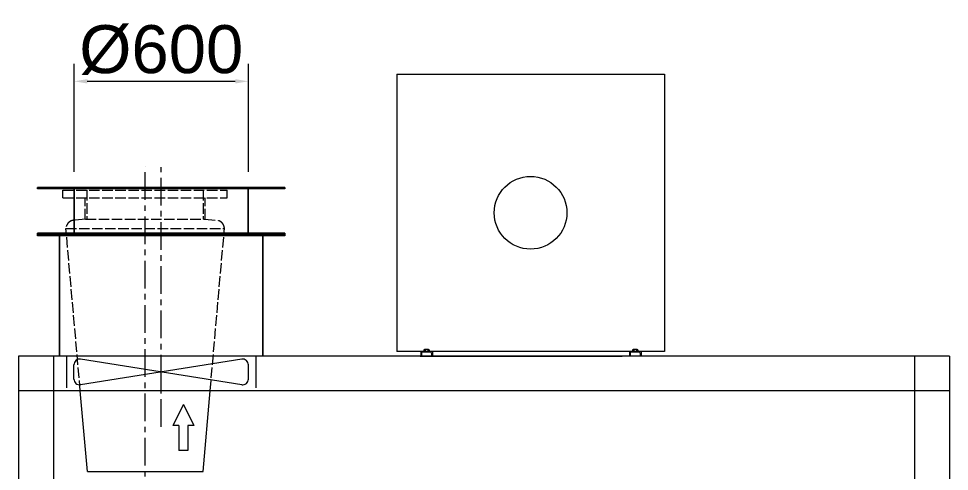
# Model space of a CAD drawing. Header units: millimetres. Extents: x 2 to 559190, y 2 to 426051.
# Drawn here: x 258215 to 339495, y 318058 to 357640 of the extents above; entities that cross this region are included whole.
import ezdxf

# ---------------------------------------------------------------- set-up
doc = ezdxf.new("R2010")
doc.units = ezdxf.units.MM
doc.header["$LTSCALE"] = 25.4
doc.linetypes.add('ACAD_ISO02W100', pattern=[15, 12, -3])
doc.linetypes.add('CENTER', pattern=[50.8, 31.75, -6.35, 6.35, -6.35])
doc.layers.get('Defpoints').update_dxf_attribs({"lineweight": 5})
doc.layers.add('CAXA0', color=7, linetype='Continuous', lineweight=5)
doc.layers.add('CAXA1', color=5, linetype='CENTER', lineweight=5)
doc.styles.add('Roman', font='arial.ttf')
doc.styles.get("Standard").update_dxf_attribs({"font": 'arial.ttf'})
doc.dimstyles.new('ISO-25', dxfattribs={"dimscale": 30, "dimtxt": 38.1, "dimasz": 38.1, "dimexe": 50.8, "dimexo": 50.8, "dimgap": 15.875, "dimtad": 1, "dimtih": 1, "dimtoh": 1, "dimdec": 1, "dimlfac": 0.03937, "dimdsep": 46, "dimtxsty": 'Standard', "dimcen": 63.5, "dimclrd": 7, "dimclre": 7, "dimclrt": 7, "dimadec": 0, "dimazin": 0, "dimtfac": 1, "dimtdec": 1, "dimtmove": 0, "dimatfit": 3, "dimfxl": 25.4, "dimlwd": 5, "dimlwe": 5, "dimarcsym": 0})

# ---------------------------------------------------------------- blocks, each defined once
blk = doc.blocks.new('*D12')
at = {"color": 7, "linetype": 'Continuous', "lineweight": 5, "transparency": 16777216}
for p, q in [((263066, 344249), (263066, 353681)), ((278281, 344249), (278281, 353681)), ((264209, 352157), (277138, 352157))]:
    blk.add_line(p, q, dxfattribs=at)
at = {"color": 7, "transparency": 16777216}
for points in [[(264209, 352347), (264209, 351966), (263066, 352157)], [(277138, 352347), (277138, 351966), (278281, 352157)]]:
    blk.add_solid(points, dxfattribs=at)
at = {"layer": 'Defpoints', "color": 0, "transparency": 16777216}
for p in [(278281, 352157), (263066, 342725), (278281, 342725)]:
    blk.add_point(p, dxfattribs=at)
at = {"color": 7, "lineweight": 5, "transparency": 16777216, "insert": (270673, 354890), "char_height": 4191, "attachment_point": 5, "style": 'Roman'}
blk.add_mtext('%%C600', dxfattribs=at)

msp = doc.modelspace()

# ---------------------------------------------------------------- linework, layer by layer
at = {"color": 7, "lineweight": 5}
for p, q in [((291234.77, 352783.56), (314602.77, 352783.56)), ((291234.77, 352783.56), (291234.77, 328551.96)), ((314602.77, 352783.56), (314602.77, 328551.96)), ((261846.97, 342877.56), (279449.17, 342877.56)), ((263028.07, 342852.16), (263028.07, 338889.76)), ((263053.47, 342877.56), (263053.47, 338889.76)), ((278242.67, 342877.56), (278242.67, 338889.76)), ((278268.07, 342877.56), (278268.07, 338889.76)), ((278242.67, 340362.96), (278268.07, 340362.96)), ((278242.67, 340210.56), (278268.07, 340210.56)), ((278242.67, 340210.56), (278242.67, 338889.76)), ((278268.07, 340210.56), (278268.07, 338889.76)), ((261846.97, 338762.76), (279449.17, 338762.76)), ((314602.77, 328551.96), (291234.77, 328551.96)), ((293330.27, 328551.96), (293330.27, 328145.56)), ((293406.47, 328399.56), (293406.47, 328145.56)), ((294193.87, 328475.76), (293482.67, 328475.76)), ((293603.63, 328696.01), (293603.63, 328551.96)), ((294072.91, 328551.96), (293603.63, 328551.96)), ((294014.25, 328714.52), (293662.29, 328714.52)), ((293711.27, 328551.96), (293730.32, 328513.86)), ((293965.27, 328551.96), (293711.27, 328551.96)), ((293965.27, 328513.86), (293711.27, 328513.86)), ((293720.95, 328696.01), (293720.95, 328551.96)), ((293965.27, 328551.96), (293946.22, 328513.86)), ((293955.59, 328696.01), (293955.59, 328551.96)), ((294072.91, 328696.01), (294072.91, 328551.96)), ((294270.07, 328399.56), (294270.07, 328145.56)), ((294346.27, 328551.96), (294346.27, 328145.56)), ((311554.77, 328551.96), (311554.77, 328145.56)), ((311555.28, 328552.03), (311555.28, 328145.63)), ((311630.97, 328399.56), (311630.97, 328145.56)), ((312418.37, 328475.76), (311707.17, 328475.76)), ((312418.88, 328475.83), (311707.68, 328475.83)), ((311828.13, 328696.01), (311828.13, 328551.96)), ((312238.75, 328714.52), (311886.79, 328714.52)), ((311945.45, 328696.01), (311945.45, 328551.96)), ((312180.09, 328696.01), (312180.09, 328551.96)), ((312297.41, 328696.01), (312297.41, 328551.96)), ((312494.57, 328399.56), (312494.57, 328145.56)), ((312570.77, 328551.96), (312570.77, 328145.56)), ((258214.77, 328145.56), (258214.77, 274805.56)), ((339494.77, 328145.56), (258214.77, 328145.56)), ((261262.77, 328145.56), (261262.77, 274805.56)), ((279474.57, 328145.56), (261846.97, 328145.56)), ((293266.77, 328145.56), (310920.28, 328145.56)), ((336446.77, 328145.56), (336446.77, 274805.56)), ((339494.77, 328145.56), (339494.77, 274805.56)), ((339494.77, 325097.56), (258214.77, 325097.56)), ((264223.55, 318057.57), (263600.94, 325097.56)), ((274317.28, 318057.57), (274937.69, 325097.56)), ((264223.55, 318057.57), (274317.28, 318057.57))]:
    msp.add_line(p, q, dxfattribs=at)
at = {"color": 7, "linetype": 'ACAD_ISO02W100', "lineweight": 5, "ltscale": 3}
for p, q in [((262088.28, 341984.37), (262088.28, 342644.77)), ((262088.28, 342644.77), (276439.28, 342644.77)), ((264183.78, 342644.77), (264183.78, 340104.77)), ((274343.78, 342644.77), (274343.78, 340104.77)), ((276439.28, 341984.37), (276439.28, 342644.77)), ((262088.28, 341984.37), (276439.28, 341984.37)), ((264031.38, 340104.77), (264031.38, 341984.37)), ((274496.18, 340104.77), (274496.18, 341984.37)), ((264066.09, 340104.87), (263040.33, 340015.12)), ((264066.09, 340104.87), (274469.13, 340104.78)), ((274469.13, 340104.78), (275493.86, 340015.12)), ((262345.6, 339291.98), (276188.6, 339291.98)), ((263600.94, 325097.56), (262345.6, 339291.98)), ((274937.69, 325097.56), (276188.6, 339291.98))]:
    msp.add_line(p, q, dxfattribs=at)
at = {"color": 7, "linetype": 'Continuous', "lineweight": 5, "ltscale": 15}
for p, q in [((262405.77, 328145.56), (262405.77, 325351.56)), ((277692.94, 325629.64), (263628.6, 327867.48)), ((277692.94, 327867.48), (263628.6, 325629.64)), ((270660.77, 325351.56), (270660.77, 328145.56)), ((278915.77, 328145.56), (278915.77, 325351.56)), ((263040.77, 326131.33), (263040.77, 327365.79)), ((278280.77, 326131.33), (278280.77, 327365.79)), ((272600.25, 323901.61), (271670.22, 322057.56)), ((272600.25, 323901.61), (273530.28, 322057.56)), ((272208.4, 322057.56), (271670.22, 322057.56)), ((272208.4, 322057.56), (272208.4, 319893.43)), ((273530.28, 322057.56), (272992.1, 322057.56)), ((272992.1, 322057.56), (272992.1, 319893.43)), ((272992.1, 319893.43), (272208.4, 319893.43))]:
    msp.add_line(p, q, dxfattribs=at)
at = {"color": 7, "lineweight": 5}
msp.add_circle((302918.77, 340667.76), 3175, dxfattribs=at)
at = {"color": 7, "linetype": 'ACAD_ISO02W100', "lineweight": 5, "ltscale": 3}
for centre, start, end in [((263106.75, 339256.02), 95, 177.2956874), ((275427.44, 339256.02), 2.7043126, 85)]:
    msp.add_arc(centre, 762, start, end, dxfattribs=at)
at = {"color": 7, "lineweight": 5}
for centre, radius, start, end in [((293482.67, 328399.56), 76.2, 90, 180), ((293662.29, 328612.33), 102.19, 54.9699643, 125.0300357), ((293838.27, 328333.52), 381, 72.0660667, 107.9339333), ((294014.25, 328612.33), 102.19, 54.9699643, 125.0300357), ((294193.87, 328399.56), 76.2, 0, 90), ((311707.17, 328399.56), 76.2, 90, 180), ((311886.79, 328612.33), 102.19, 54.9699643, 125.0300357), ((312062.77, 328333.52), 381, 72.0660667, 107.9339333), ((312238.75, 328612.33), 102.19, 54.9699643, 125.0300357), ((312418.37, 328399.56), 76.2, 0, 90)]:
    msp.add_arc(centre, radius, start, end, dxfattribs=at)
at = {"color": 7, "linetype": 'Continuous', "lineweight": 5, "ltscale": 15}
for centre, start, end in [((263548.77, 327365.79), 80.9592229, 180), ((277772.77, 327365.79), 0, 99.0407771), ((263548.77, 326131.33), 180, 279.0407771), ((277772.77, 326131.33), 260.9592229, 0)]:
    msp.add_arc(centre, 508, start, end, dxfattribs=at)
at = {"layer": 'CAXA0', "color": 7, "linetype": 'Continuous', "lineweight": 5}
for p, q in [((281455.77, 342877.56), (259865.77, 342877.56)), ((259865.77, 342750.56), (259865.77, 342877.56)), ((259865.77, 342877.56), (259865.77, 342750.56)), ((281455.77, 342750.56), (259865.77, 342750.56)), ((281455.77, 342750.56), (281455.77, 342877.56)), ((281455.77, 342877.56), (281455.77, 342750.56)), ((281455.77, 338889.76), (259865.77, 338889.76)), ((259865.77, 338762.76), (259865.77, 338889.76)), ((259865.77, 338889.76), (259865.77, 338762.76)), ((281455.77, 338762.76), (259865.77, 338762.76)), ((259865.77, 338635.76), (259865.77, 338762.76)), ((259865.77, 338762.76), (259865.77, 338635.76)), ((281455.77, 338635.76), (259865.77, 338635.76)), ((261770.77, 328145.56), (261770.77, 338635.76)), ((261770.77, 338635.76), (261770.77, 328145.56)), ((279550.77, 328145.56), (279550.77, 338635.76)), ((279550.77, 338635.76), (279550.77, 328145.56)), ((281455.77, 338762.76), (281455.77, 338889.76)), ((281455.77, 338889.76), (281455.77, 338762.76)), ((281455.77, 338635.76), (281455.77, 338762.76)), ((281455.77, 338762.76), (281455.77, 338635.76))]:
    msp.add_line(p, q, dxfattribs=at)
at = {"layer": 'CAXA1', "linetype": 'CENTER', "lineweight": 5, "ltscale": 3}
for p, q in [((269263.77, 287602.48), (269263.77, 344718.53)), ((270660.77, 321953.5), (270660.77, 344659.87))]:
    msp.add_line(p, q, dxfattribs=at)

# ---------------------------------------------------------------- dimensions: what is measured, and where the dimension line sits
at = {"color": 7, "lineweight": 5}
dim = msp.add_linear_dim(base=(278280.77, 352156.61), p1=(263066.17, 342725.16), p2=(278280.77, 342725.16), text='%%C600', dimstyle='ISO-25', override={"dimscale": 30, "dimtxt": 139.7, "dimpost": '\\X', "dimtxsty": 'Roman', "dimtmove": 1}, dxfattribs=at)
dim.commit()
dim.dimension.update_dxf_attribs({"geometry": '*D12', "text_midpoint": (270673.47, 352156.61), "dimtype": 160})

doc.saveas('drawing.dxf')
